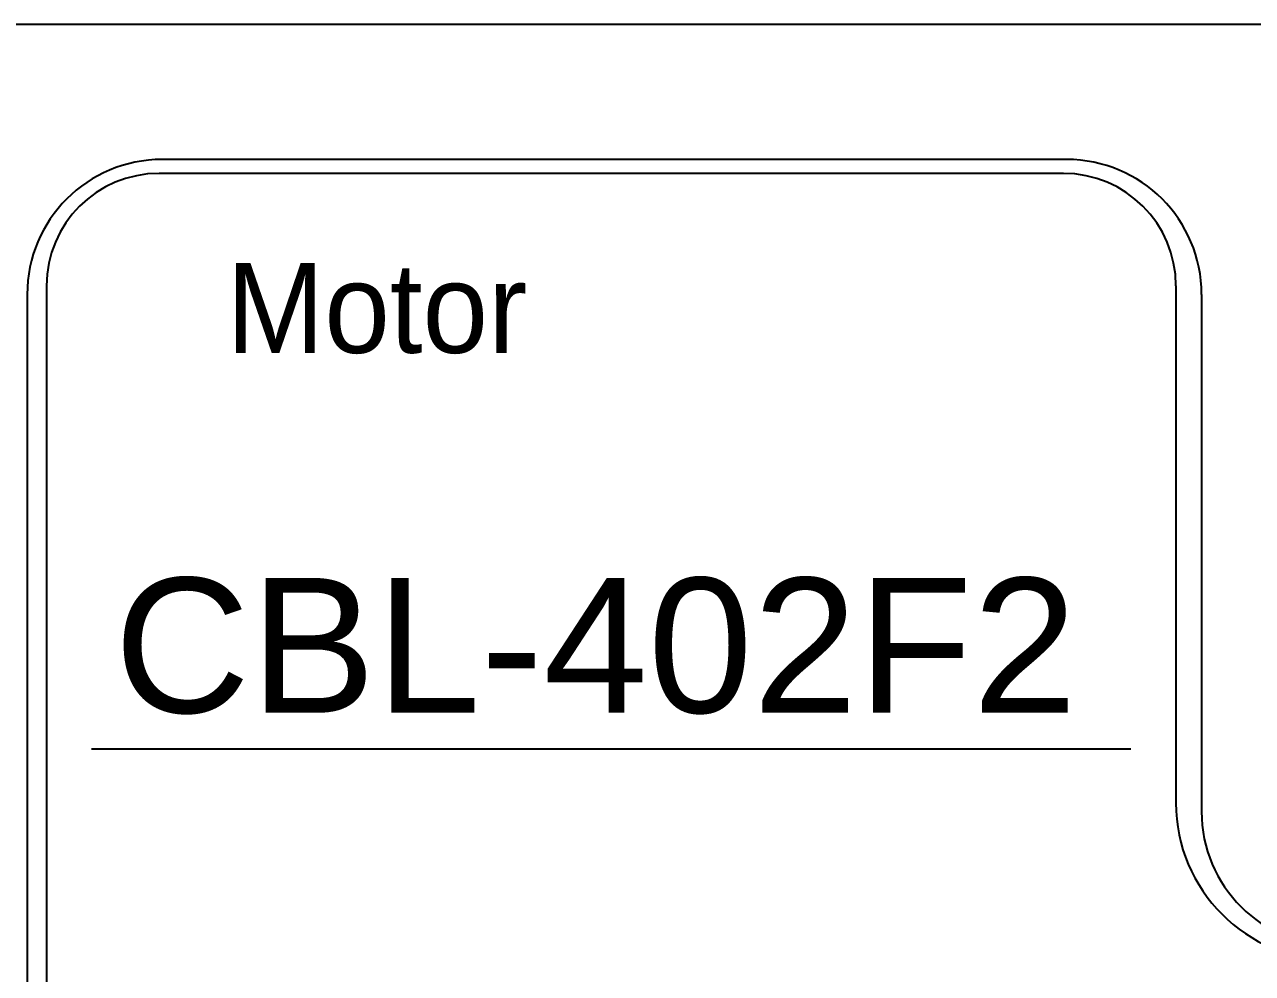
# Model space of a CAD drawing. Header units: inches. Extents: x 0 to 77285, y -118 to 40065.
# Drawn here: x 70560.39 to 70587.68, y 27965.69 to 27986.79 of the extents above; entities that cross this region are included whole.
import ezdxf
from ezdxf.enums import TextEntityAlignment as Align

# ---------------------------------------------------------------- set-up
doc = ezdxf.new("R2010")
doc.units = ezdxf.units.IN
doc.header["$LTSCALE"] = 5
doc.header["$MEASUREMENT"] = 0
doc.layers.add('99', color=181, linetype='Continuous')
doc.styles.add('SCI', font='')
doc.styles.get('SCI').set_extended_font_data('Gulim')

# ---------------------------------------------------------------- blocks, each defined once
blk = doc.blocks.new('A$C9c3b0687E')
for p, q in [((114.497, 28.5), (8.5, 28.5)), ((114.5, 28.5), (8.5, 28.5)), ((36.598, 25.5), (16.497, 25.5)), ((36.528, 25.19), (16.428, 25.19)), ((13.928, 22.69), (13.928, 0.69)), ((39.028, 22.69), (39.028, 11.19)), ((13.497, 22.5), (13.497, 0.5)), ((39.598, 22.5), (39.598, 11)), ((38.028, 12.389), (14.928, 12.389))]:
    blk.add_line(p, q)
for centre, radius, start, end in [((16.497, 22.5), 3, 90, 180), ((36.598, 22.5), 3, 0, 90), ((16.428, 22.69), 2.5, 90, 180), ((36.528, 22.69), 2.5, 0, 90), ((42.528, 11.19), 3.5, 180, 270), ((42.598, 11), 3, 180, 270)]:
    blk.add_arc(centre, radius, start, end)
at = {"style": 'SCI'}
blk.add_text('Motor', height=2, dxfattribs=at).set_placement((17.923, 21.198))
at = {"style": 'SCI', "width": 0.959345}
blk.add_text('CBL-402F2', height=3, dxfattribs=at).set_placement((15.428, 13.195), (36.835, 13.195), align=Align.FIT)
blk = doc.blocks.new('A$C9345a28b')
at = {"layer": '99'}
blk.add_blockref('A$C9c3b0687E', (-22.879, -97.5, 0), dxfattribs=at)
blk = doc.blocks.new('A$C368a4807')
blk.add_blockref('A$C9345a28b', (0, 0))

msp = doc.modelspace()

# ---------------------------------------------------------------- block references
msp.add_blockref('A$C368a4807', (70569.82571066, 28055.79321227))

doc.saveas('drawing.dxf')
